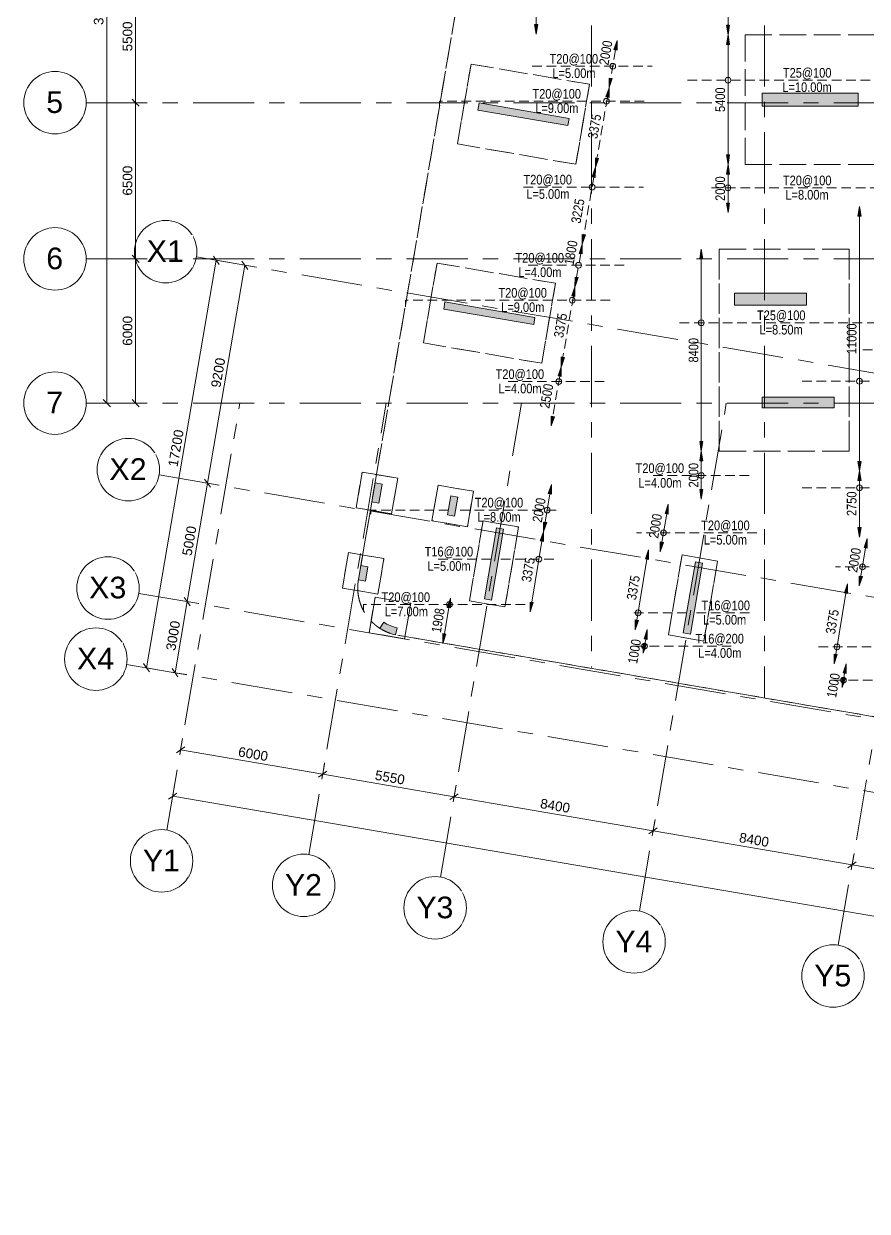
# Model space of a CAD drawing. Header units: millimetres. Extents: x -7055 to 132043, y -26353 to 51881.
# Drawn here: x -7055 to 28048, y -22278 to 27128 of the extents above; entities that cross this region are included whole.
import ezdxf

# ---------------------------------------------------------------- set-up
doc = ezdxf.new("R2010")
doc.units = ezdxf.units.MM
for name, pattern in [('00-SX_HIDDEN', [600, 400, -200]), ('Grid Line', [4445, 2540, -635, 635, -635]), ('Hidden', [1428.75, 952.5, -476.25]), ('IMPORT-HIDDENX2 _6_', [3810000.0, 2540000.0, -1270000.0])]:
    doc.linetypes.add(name, pattern=pattern)
for name, color, linetype, lineweight in [('A-ANNO-DIMS', 211, 'Continuous', 5), ('A-ANNO-DIMS-200', 211, 'Continuous', 5), ('A-WALL-PATT', 111, 'Continuous', 15), ('I-WALL', 2, 'Continuous', 5), ('S-Anno-REF-Dims', 7, 'Continuous', 5), ('S-Anno-Slab-Reinf-Top-Text', 7, 'Continuous', 5), ('S-Anno-Slab-Reinf_ Top', 7, 'IMPORT-HIDDENX2 _6_', 5), ('S-COLS', 52, 'Continuous', 5), ('S-FNDN', 32, 'Continuous', 15), ('S-GRID', 1, 'Continuous', 5), ('S-GRID-IDEN', 1, 'Continuous', 5), ('TOP 1-1_dwg', 8, 'Continuous', 5)]:
    doc.layers.add(name, color=color, linetype=linetype, lineweight=lineweight)
doc.styles.add('Arial', font='arial.ttf', dxfattribs={"height": 900})
doc.styles.add('Arial Narrow', font='ARIALN.TTF', dxfattribs={"height": 400})
doc.styles.add('Arial_1', font='arial.ttf', dxfattribs={"height": 400})
doc.dimstyles.new('Diagonal_-_2mm_Round_5mm_-1-200', dxfattribs={"dimscale": 304.8, "dimtxt": 1.338923, "dimasz": 0.984252, "dimexe": 0.328084, "dimexo": 0.0625, "dimgap": 0.065617, "dimtad": 1, "dimdec": 0, "dimlfac": 304.8, "dimrnd": 5, "dimdsep": 46, "dimtxsty": 'Arial_1', "dimblk1": 'OBLIQUE', "dimblk2": 'OBLIQUE', "dimsah": 1, "dimcen": 0.09, "dimazin": 0, "dimtfac": 1, "dimtdec": 4, "dimtix": 1, "dimtmove": 0, "dimatfit": 3, "dimfxl": 0.005167, "dimfxlon": 1, "dimtvp": 1, "dimtolj": 1, "dimtzin": 0, "dimarcsym": 2})
doc.dimstyles.new('Diagonal_-_2mm_Round_5mm_-1-200_1', dxfattribs={"dimscale": 304.8, "dimtxt": 1.338923, "dimasz": 0.984252, "dimexe": 0.328084, "dimexo": 0.0625, "dimgap": 0.065617, "dimtad": 1, "dimdec": 0, "dimlfac": 304.8, "dimrnd": 5, "dimdsep": 46, "dimtxsty": 'Arial_1', "dimblk1": 'OBLIQUE', "dimblk2": 'OBLIQUE', "dimsah": 1, "dimcen": 0.09, "dimazin": 0, "dimtfac": 1, "dimtdec": 4, "dimtix": 1, "dimtmove": 2, "dimatfit": 3, "dimfxl": 0.005167, "dimfxlon": 1, "dimtvp": 1, "dimtolj": 1, "dimtzin": 0, "dimarcsym": 2})

# ---------------------------------------------------------------- blocks, each defined once
blk = doc.blocks.new('TOP 1-1_dwg-7774274-GROUND FLOOR TOP X-DIR REINFORECMENT')
at = {"layer": 'S-Anno-REF-Dims'}
for points in [[(326886, 479100), (326819, 479500), (326953, 479500)], [(334873, 479075), (334806, 479475), (334940, 479475)], [(334806, 478675), (334873, 479075), (334940, 478675)], [(334873, 473675), (334806, 474075), (334940, 474075)], [(334806, 473275), (334873, 473675), (334940, 473275)], [(334873, 471675), (334806, 472075), (334940, 472075)], [(340275, 471528), (340342, 471928), (340409, 471528)], [(333695, 469750), (333762, 470150), (333828, 469750)], [(333762, 461750), (333695, 462150), (333828, 462150)], [(333695, 461350), (333762, 461750), (333828, 461350)], [(340342, 460928), (340275, 461328), (340409, 461328)], [(340275, 460528), (340342, 460928), (340409, 460528)], [(327525, 459965), (327394, 459987), (327526, 460371), (327526, 459965)], [(333762, 459750), (333695, 460150), (333828, 460150)], [(332386, 459137), (332255, 459159), (332387, 459542), (332387, 459137)], [(327195, 458398), (327195, 458804), (327327, 458782)], [(340342, 458178), (340275, 458578), (340409, 458578)], [(327195, 457993), (327063, 458015), (327195, 458398), (327195, 457993)], [(340666, 457719), (340534, 457741), (340666, 458124), (340666, 457719)], [(331568, 457247), (331436, 457269), (331568, 457653), (331568, 457247)], [(332056, 457570), (332057, 457975), (332188, 457953)], [(340336, 456152), (340336, 456557), (340468, 456535)], [(339847, 455830), (339716, 455852), (339848, 456235), (339848, 455830)], [(323319, 455231), (323188, 455253), (323320, 455637), (323320, 455231)], [(326637, 455070), (326638, 455475), (326769, 455453)], [(331010, 454324), (331011, 454730), (331142, 454708)], [(323004, 453755), (323005, 454161), (323136, 454139)], [(331513, 453922), (331381, 453944), (331513, 454327), (331513, 453922)], [(331348, 453341), (331348, 453746), (331480, 453724)], [(339290, 452906), (339290, 453312), (339422, 453290)], [(339792, 452504), (339661, 452526), (339793, 452909), (339793, 452504)], [(339627, 451923), (339628, 452329), (339759, 452307)]]:
    blk.add_hatch(color=256, dxfattribs=at).paths.add_polyline_path(points)
at = {"layer": 'S-Anno-Slab-Reinf_ Top', "linetype": '00-SX_HIDDEN'}
for points in [[(330259, 478436), (330127, 478458), (330261, 478841)], [(329923, 476870), (329925, 477276), (330056, 477253)], [(329921, 476465), (329790, 476487), (329923, 476870)], [(329353, 473544), (329355, 473949), (329487, 473927)], [(329352, 473138), (329220, 473161), (329353, 473544)], [(328807, 469959), (328676, 469982), (328809, 470365)], [(328809, 470365), (328811, 470770), (328942, 470748)], [(328505, 468591), (328507, 468996), (328638, 468974)], [(328503, 468185), (328372, 468208), (328505, 468591)], [(327936, 465264), (327937, 465670), (328069, 465647)], [(327934, 464859), (327802, 464881), (327936, 465264)], [(327514, 462800), (327515, 463206), (327647, 463183)]]:
    blk.add_hatch(color=256, dxfattribs=at).paths.add_polyline_path(points)
at = {"layer": 'S-Anno-REF-Dims', "color": 250, "lineweight": 13}
for p, q in [((326886, 484200), (326886, 479500)), ((334873, 479475), (334873, 480675)), ((334873, 478675), (334873, 474075)), ((334873, 472075), (334873, 473275)), ((340342, 461328), (340342, 471528)), ((333762, 469750), (333762, 462150)), ((333762, 461350), (333762, 460150)), ((340342, 460528), (340342, 458578)), ((327261, 458793), (327459, 459976)), ((332122, 457964), (332321, 459148)), ((326703, 455464), (327129, 458004)), ((340402, 456546), (340600, 457730)), ((331077, 454719), (331502, 457258)), ((339356, 453301), (339782, 455841)), ((323070, 454150), (323253, 455242)), ((331414, 453735), (331447, 453933)), ((339693, 452318), (339726, 452515))]:
    blk.add_line(p, q, dxfattribs=at)
at = {"layer": 'S-Anno-REF-Dims'}
for p, q in [((326886, 479100), (326819, 479500)), ((326819, 479500), (326953, 479500)), ((326953, 479500), (326886, 479100)), ((334873, 479075), (334806, 479475)), ((334806, 479475), (334940, 479475)), ((334940, 479475), (334873, 479075)), ((334806, 478675), (334873, 479075)), ((334873, 479075), (334940, 478675)), ((334940, 478675), (334806, 478675)), ((334873, 473675), (334806, 474075)), ((334806, 474075), (334940, 474075)), ((334940, 474075), (334873, 473675)), ((334806, 473275), (334873, 473675)), ((334873, 473675), (334940, 473275)), ((334940, 473275), (334806, 473275)), ((334873, 471675), (334806, 472075)), ((334806, 472075), (334940, 472075)), ((334940, 472075), (334873, 471675)), ((340275, 471528), (340342, 471928)), ((340342, 471928), (340409, 471528)), ((340409, 471528), (340275, 471528)), ((333695, 469750), (333762, 470150)), ((333762, 470150), (333828, 469750)), ((333828, 469750), (333695, 469750)), ((333762, 461750), (333695, 462150)), ((333695, 462150), (333828, 462150)), ((333828, 462150), (333762, 461750)), ((333695, 461350), (333762, 461750)), ((333762, 461750), (333828, 461350)), ((333828, 461350), (333695, 461350)), ((340342, 460928), (340275, 461328)), ((340275, 461328), (340409, 461328)), ((340409, 461328), (340342, 460928)), ((340275, 460528), (340342, 460928)), ((340409, 460528), (340275, 460528)), ((340342, 460928), (340409, 460528)), ((327394, 459987), (327526, 460371)), ((327525, 459965), (327394, 459987)), ((327526, 460371), (327526, 459965)), ((333762, 459750), (333695, 460150)), ((333695, 460150), (333828, 460150)), ((333828, 460150), (333762, 459750)), ((327526, 459965), (327525, 459965)), ((332255, 459159), (332387, 459542)), ((332387, 459542), (332387, 459137)), ((332386, 459137), (332255, 459159)), ((332387, 459137), (332386, 459137)), ((327195, 458398), (327195, 458804)), ((327195, 458804), (327327, 458782)), ((327327, 458782), (327195, 458398)), ((340342, 458178), (340275, 458578)), ((340275, 458578), (340409, 458578)), ((340409, 458578), (340342, 458178)), ((327063, 458015), (327195, 458398)), ((327195, 457993), (327063, 458015)), ((327195, 458398), (327195, 457993)), ((327195, 457993), (327195, 457993)), ((340534, 457741), (340666, 458124)), ((340666, 458124), (340666, 457719)), ((331436, 457269), (331568, 457653)), ((331568, 457653), (331568, 457247)), ((332056, 457570), (332057, 457975)), ((332188, 457953), (332056, 457570)), ((332057, 457975), (332188, 457953)), ((340666, 457719), (340534, 457741)), ((340666, 457719), (340666, 457719)), ((331568, 457247), (331436, 457269)), ((331568, 457247), (331568, 457247)), ((340336, 456152), (340336, 456557)), ((340336, 456557), (340468, 456535)), ((340468, 456535), (340336, 456152)), ((339716, 455852), (339848, 456235)), ((339848, 456235), (339848, 455830)), ((323188, 455253), (323320, 455637)), ((323320, 455637), (323320, 455231)), ((339847, 455830), (339716, 455852)), ((339848, 455830), (339847, 455830)), ((323319, 455231), (323188, 455253)), ((323320, 455231), (323319, 455231)), ((326637, 455070), (326638, 455475)), ((326769, 455453), (326637, 455070)), ((326638, 455475), (326769, 455453)), ((331010, 454324), (331011, 454730)), ((331142, 454708), (331010, 454324)), ((331011, 454730), (331142, 454708)), ((323004, 453755), (323005, 454161)), ((323136, 454139), (323004, 453755)), ((323005, 454161), (323136, 454139)), ((331381, 453944), (331513, 454327)), ((331513, 454327), (331513, 453922)), ((331348, 453341), (331348, 453746)), ((331348, 453746), (331480, 453724)), ((331480, 453724), (331348, 453341)), ((331513, 453922), (331381, 453944)), ((331513, 453922), (331513, 453922)), ((339290, 452906), (339290, 453312)), ((339290, 453312), (339422, 453290)), ((339422, 453290), (339290, 452906)), ((339661, 452526), (339793, 452909)), ((339793, 452909), (339793, 452504)), ((339627, 451923), (339628, 452329)), ((339759, 452307), (339627, 451923)), ((339628, 452329), (339759, 452307)), ((339792, 452504), (339661, 452526)), ((339793, 452504), (339792, 452504))]:
    blk.add_line(p, q, dxfattribs=at)
for centre in [(330076, 477764), (330076, 477764), (334873, 477184), (329813, 476309), (329215, 472738), (329215, 472738), (334873, 472706), (328658, 469485), (328395, 468030), (333762, 467094), (327830, 464645), (340342, 464658), (333762, 460735), (340342, 460226), (327350, 459301), (332190, 458353), (327004, 457261), (340469, 456935), (323277, 455371), (331130, 455025), (331398, 453641), (339409, 453607), (339677, 452223)]:
    blk.add_circle(centre, 120, dxfattribs=at)
at = {"layer": 'S-Anno-Slab-Reinf_ Top', "linetype": '00-SX_HIDDEN'}
for p, q in [((330127, 478458), (330261, 478841)), ((330261, 478841), (330259, 478436)), ((330259, 478436), (330127, 478458)), ((326722, 477764), (331722, 477764)), ((329923, 476870), (329925, 477276)), ((329925, 477276), (330056, 477253)), ((329790, 476487), (329923, 476870)), ((329923, 476870), (329921, 476465)), ((330056, 477253), (329923, 476870)), ((333190, 477184), (343190, 477184)), ((329921, 476465), (329790, 476487)), ((329353, 473544), (329355, 473949)), ((329487, 473927), (329353, 473544)), ((329355, 473949), (329487, 473927)), ((329220, 473161), (329353, 473544)), ((329353, 473544), (329352, 473138)), ((329352, 473138), (329220, 473161)), ((326362, 472738), (331362, 472738)), ((334190, 472706), (342190, 472706)), ((328676, 469982), (328809, 470365)), ((328809, 470365), (328807, 469959)), ((328809, 470365), (328811, 470770)), ((328942, 470748), (328809, 470365)), ((328811, 470770), (328942, 470748)), ((328807, 469959), (328676, 469982)), ((326555, 469485), (330555, 469485)), ((328505, 468591), (328507, 468996)), ((328638, 468974), (328505, 468591)), ((328507, 468996), (328638, 468974)), ((328372, 468208), (328505, 468591)), ((328505, 468591), (328503, 468185)), ((328503, 468185), (328372, 468208)), ((332860, 467094), (341360, 467094)), ((340490, 465964), (344590, 465964)), ((327936, 465264), (327937, 465670)), ((328069, 465647), (327936, 465264)), ((327937, 465670), (328069, 465647)), ((327802, 464881), (327936, 465264)), ((327936, 465264), (327934, 464859)), ((325726, 464645), (329726, 464645)), ((327934, 464859), (327802, 464881)), ((337961, 464658), (343961, 464658)), ((327514, 462800), (327515, 463206)), ((327647, 463183), (327514, 462800)), ((327515, 463206), (327647, 463183)), ((335758, 460735), (331758, 460735)), ((337961, 460226), (343961, 460226)), ((327725, 459301), (323541, 459301)), ((336070, 458353), (331070, 458353)), ((325017, 457261), (322619, 457261)), ((327619, 457261), (325322, 457261)), ((344349, 456935), (339349, 456935)), ((333157, 455025), (330762, 455025)), ((335762, 455025), (333461, 455025)), ((335010, 453641), (331010, 453641)), ((341436, 453607), (338541, 453607)), ((343289, 452223), (339289, 452223))]:
    blk.add_line(p, q, dxfattribs=at)
at = {"layer": 'S-Anno-Slab-Reinf_ Top', "color": 250, "linetype": '00-SX_HIDDEN', "lineweight": 13}
for p, q in [((330193, 478447), (329991, 477264)), ((329855, 476476), (329421, 473938)), ((329286, 473149), (328877, 470759)), ((328742, 469971), (328573, 468985)), ((328438, 468196), (328003, 465658)), ((327868, 464870), (327581, 463194))]:
    blk.add_line(p, q, dxfattribs=at)
at = {"layer": 'S-Anno-Slab-Reinf_ Top', "linetype": '00-SX_HIDDEN', "flags": 128}
for points in [[(322866, 476029), (322866, 476309), (331586, 476309)], [(321448, 467750), (321448, 468030), (330168, 468030)], [(323236, 459301), (320005, 459301), (320005, 459021)], [(326430, 455371), (319710, 455371), (319710, 455091)]]:
    blk.add_lwpolyline(points, dxfattribs=at)
at = {"layer": 'S-Anno-REF-Dims', "char_height": 400, "attachment_point": 2, "line_spacing_factor": 0.974696, "style": 'Arial Narrow'}
for s, insert, width, rotation in [('5400', (334348, 476375), 1218.22, 90), ('2000', (334348, 472675), 1218.22, 90), ('11000', (339818, 466428), 1522.77, 90), ('8400', (333237, 465950), 1218.22, 90), ('2000', (333237, 460750), 1218.22, 90), ('2750', (339818, 459563), 1218.22, 90), ('2000', (326811, 459333), 1218.22, 80.4867), ('2000', (331655, 458670), 1218.22, 80.4867), ('2000', (339934, 457253), 1218.22, 80.4867), ('3375', (326360, 456850), 1218.22, 80.4867), ('3375', (330733, 456105), 1218.22, 80.4867), ('1908', (322610, 454743), 1218.22, 80.4867), ('3375', (339013, 454687), 1218.22, 80.4867), ('1000', (330781, 453455), 1218.22, 80.4867), ('1000', (339060, 452038), 1218.22, 80.4867)]:
    blk.add_mtext(s, dxfattribs=dict(at, insert=insert, width=width, rotation=rotation))
at = {"layer": 'S-Anno-Slab-Reinf-Top-Text', "char_height": 400, "attachment_point": 2, "line_spacing_factor": 0.974696, "style": 'Arial Narrow'}
for s, insert, width in [('T20@100', (328458, 478274), 2421.7), ('L=5.00m', (328463, 477677), 2156.44), ('T25@100', (338168, 477694), 2421.7), ('T20@100', (327745, 476819), 2421.7), ('L=10.00m', (338162, 477097), 2461), ('L=9.00m', (327751, 476222), 2156.44), ('T20@100', (327370, 473248), 2421.7), ('T20@100', (338168, 473215), 2421.7), ('L=5.00m', (327376, 472651), 2156.44), ('L=8.00m', (338162, 472619), 2156.44), ('T20@100', (327040, 469995), 2421.7), ('L=4.00m', (327046, 469398), 2156.44), ('T20@100', (326328, 468539), 2421.7), ('L=9.00m', (326333, 467943), 2156.44), ('T25@100', (337088, 467604), 2421.7), ('L=8.50m', (337082, 467007), 2156.44), ('T20@100', (326211, 465155), 2421.7), ('L=4.00m', (326217, 464558), 2156.44), ('T20@100', (332036, 461245), 2421.7), ('L=4.00m', (332042, 460634), 2156.44), ('T20@100', (325341, 459811), 2421.7), ('L=8.00m', (325346, 459214), 2156.44), ('T20@100', (334765, 458863), 2421.7), ('L=5.00m', (334764, 458266), 2156.44), ('T16@100', (323258, 457771), 2421.7), ('L=5.00m', (323263, 457174), 2156.44), ('T20@100', (321464, 455875), 2421.7), ('T16@100', (334778, 455534), 2421.7), ('L=7.00m', (321487, 455281), 2156.44), ('L=5.00m', (334733, 454938), 2156.44), ('T16@200', (334526, 454150), 2421.7), ('L=4.00m', (334532, 453554), 2156.44)]:
    blk.add_mtext(s, dxfattribs=dict(at, insert=insert, width=width))
at = {"layer": 'S-Anno-Slab-Reinf_ Top', "linetype": '00-SX_HIDDEN', "char_height": 400, "width": 1218.22, "attachment_point": 2, "line_spacing_factor": 0.974696, "style": 'Arial Narrow'}
for s, insert, rotation in [('2000', (329587, 478359), 80.2827), ('3375', (329121, 475295), 80.2827), ('3225', (328425, 471777), 80.2835), ('1800', (328136, 470044), 80.2827), ('3375', (327703, 467016), 80.2827), ('2500', (327126, 464080), 80.2827)]:
    blk.add_mtext(s, dxfattribs=dict(at, insert=insert, rotation=rotation))
blk = doc.blocks.new('Grid - M_Grid Head - Circle-4284405-GROUND FLOOR TOP X-DIR REINFORECMENT')
at = {"layer": 'S-GRID-IDEN'}
blk.add_circle((0, 0), 6.5, dxfattribs=at)
blk = doc.blocks.new('DIMBLOCK13-GROUND FLOOR TOP X-DIR REINFORECMENT')
at = {"layer": 'A-ANNO-DIMS-200', "lineweight": 15}
for p, q in [((-2399, 29344), (-2549, 29494)), ((-2399, 29344), (-2249, 29194)), ((-2399, 23844), (-2549, 23994)), ((-2399, 23844), (-2249, 23694))]:
    blk.add_line(p, q, dxfattribs=at)
at = {"layer": 'A-ANNO-DIMS-200'}
for p, q in [((-2399, 29344), (-2499, 29344)), ((-2399, 29344), (-2399, 23844)), ((-2399, 29344), (-1919, 29344)), ((-2399, 23844), (-2499, 23844)), ((-2399, 23844), (-1919, 23844))]:
    blk.add_line(p, q, dxfattribs=at)
at = {"layer": 'A-ANNO-DIMS-200', "color": 0, "insert": (-2938, 25979), "char_height": 400, "width": 1476.71, "attachment_point": 1, "rotation": 90, "line_spacing_factor": 0.941778, "style": 'Arial_1'}
blk.add_mtext('5500', dxfattribs=at)
blk = doc.blocks.new('_Oblique')
at = {"color": 0, "linetype": 'ByBlock', "lineweight": -2}
blk.add_line((-0.5, -0.5), (0.5, 0.5), dxfattribs=at)
blk = doc.blocks.new('DIMBLOCK14-GROUND FLOOR TOP X-DIR REINFORECMENT')
at = {"layer": 'A-ANNO-DIMS-200', "lineweight": 15}
for p, q in [((-2399, 23844), (-2549, 23994)), ((-2399, 23844), (-2249, 23694)), ((-2399, 17344), (-2549, 17494)), ((-2399, 17344), (-2249, 17194))]:
    blk.add_line(p, q, dxfattribs=at)
at = {"layer": 'A-ANNO-DIMS-200'}
for p, q in [((-2399, 23844), (-2499, 23844)), ((-2399, 23844), (-2399, 17344)), ((-2399, 23844), (-1919, 23844)), ((-2399, 17344), (-2499, 17344)), ((-2399, 17344), (-1919, 17344))]:
    blk.add_line(p, q, dxfattribs=at)
at = {"layer": 'A-ANNO-DIMS-200', "color": 0, "insert": (-2938, 19979), "char_height": 400, "width": 1476.71, "attachment_point": 1, "rotation": 90, "line_spacing_factor": 0.941778, "style": 'Arial_1'}
blk.add_mtext('6500', dxfattribs=at)
blk = doc.blocks.new('DIMBLOCK15-GROUND FLOOR TOP X-DIR REINFORECMENT')
at = {"layer": 'A-ANNO-DIMS-200', "lineweight": 15}
for p, q in [((-2399, 17344), (-2549, 17494)), ((-2399, 17344), (-2249, 17194)), ((-2399, 11344), (-2549, 11494)), ((-2399, 11344), (-2249, 11194))]:
    blk.add_line(p, q, dxfattribs=at)
at = {"layer": 'A-ANNO-DIMS-200'}
for p, q in [((-2399, 17344), (-2499, 17344)), ((-2399, 17344), (-2399, 11344)), ((-2399, 17344), (-1919, 17344)), ((-2399, 11344), (-2499, 11344)), ((-2399, 11344), (-1919, 11344))]:
    blk.add_line(p, q, dxfattribs=at)
at = {"layer": 'A-ANNO-DIMS-200', "color": 0, "insert": (-2938, 13729), "char_height": 400, "width": 1476.71, "attachment_point": 1, "rotation": 90, "line_spacing_factor": 0.941778, "style": 'Arial_1'}
blk.add_mtext('6000', dxfattribs=at)
blk = doc.blocks.new('DIMBLOCK16-GROUND FLOOR TOP X-DIR REINFORECMENT')
at = {"layer": 'A-ANNO-DIMS-200'}
for p, q in [((-527, -3081), (-446, -2608)), ((-527, -3081), (-544, -3179)), ((-527, -3081), (5386, -4093)), ((5386, -4093), (5467, -3620)), ((5386, -4093), (5370, -4192))]:
    blk.add_line(p, q, dxfattribs=at)
at = {"layer": 'A-ANNO-DIMS-200', "lineweight": 15}
for p, q in [((-527, -3081), (-354, -2958)), ((-527, -3081), (-701, -3203)), ((5386, -4093), (5213, -4216)), ((5386, -4093), (5560, -3971))]:
    blk.add_line(p, q, dxfattribs=at)
at = {"layer": 'A-ANNO-DIMS-200', "color": 0, "insert": (1914, -2952), "char_height": 400, "width": 1476.71, "attachment_point": 1, "rotation": 350.2832, "line_spacing_factor": 0.941778, "style": 'Arial_1'}
blk.add_mtext('6000', dxfattribs=at)
blk = doc.blocks.new('DIMBLOCK17-GROUND FLOOR TOP X-DIR REINFORECMENT')
at = {"layer": 'A-ANNO-DIMS-200'}
for p, q in [((5386, -4093), (5467, -3620)), ((5386, -4093), (5370, -4192)), ((5386, -4093), (10857, -5030)), ((10857, -5030), (10938, -4557)), ((10857, -5030), (10840, -5129))]:
    blk.add_line(p, q, dxfattribs=at)
at = {"layer": 'A-ANNO-DIMS-200', "lineweight": 15}
for p, q in [((5386, -4093), (5213, -4216)), ((5386, -4093), (5560, -3971)), ((10857, -5030), (11030, -4908)), ((10857, -5030), (10684, -5153))]:
    blk.add_line(p, q, dxfattribs=at)
at = {"layer": 'A-ANNO-DIMS-200', "color": 0, "insert": (7606, -3926), "char_height": 400, "width": 1476.71, "attachment_point": 1, "rotation": 350.2832, "line_spacing_factor": 0.941778, "style": 'Arial_1'}
blk.add_mtext('5550', dxfattribs=at)
blk = doc.blocks.new('DIMBLOCK18-GROUND FLOOR TOP X-DIR REINFORECMENT')
at = {"layer": 'A-ANNO-DIMS-200'}
for p, q in [((10857, -5030), (10938, -4557)), ((10857, -5030), (10840, -5129)), ((10857, -5030), (19136, -6448)), ((19136, -6448), (19217, -5975)), ((19136, -6448), (19119, -6546))]:
    blk.add_line(p, q, dxfattribs=at)
at = {"layer": 'A-ANNO-DIMS-200', "lineweight": 15}
for p, q in [((10857, -5030), (11030, -4908)), ((10857, -5030), (10684, -5153)), ((19136, -6448), (19309, -6325)), ((19136, -6448), (18963, -6570))]:
    blk.add_line(p, q, dxfattribs=at)
at = {"layer": 'A-ANNO-DIMS-200', "color": 0, "insert": (14481, -5104), "char_height": 400, "width": 1476.71, "attachment_point": 1, "rotation": 350.2832, "line_spacing_factor": 0.941778, "style": 'Arial_1'}
blk.add_mtext('8400', dxfattribs=at)
blk = doc.blocks.new('DIMBLOCK19-GROUND FLOOR TOP X-DIR REINFORECMENT')
at = {"layer": 'A-ANNO-DIMS-200'}
for p, q in [((19136, -6448), (19217, -5975)), ((19136, -6448), (19119, -6546)), ((19136, -6448), (27416, -7866)), ((27416, -7866), (27497, -7392)), ((27416, -7866), (27399, -7964))]:
    blk.add_line(p, q, dxfattribs=at)
at = {"layer": 'A-ANNO-DIMS-200', "lineweight": 15}
for p, q in [((19136, -6448), (19309, -6325)), ((19136, -6448), (18963, -6570)), ((27416, -7866), (27243, -7988)), ((27416, -7866), (27589, -7743))]:
    blk.add_line(p, q, dxfattribs=at)
at = {"layer": 'A-ANNO-DIMS-200', "color": 0, "insert": (22761, -6521), "char_height": 400, "width": 1476.71, "attachment_point": 1, "rotation": 350.2832, "line_spacing_factor": 0.941778, "style": 'Arial_1'}
blk.add_mtext('8400', dxfattribs=at)
blk = doc.blocks.new('DIMBLOCK20-GROUND FLOOR TOP X-DIR REINFORECMENT')
at = {"layer": 'A-ANNO-DIMS-200'}
for p, q in [((27416, -7866), (27497, -7392)), ((27416, -7866), (27399, -7964)), ((27416, -7866), (35695, -9283)), ((35695, -9283), (35776, -8810)), ((35695, -9283), (35678, -9382))]:
    blk.add_line(p, q, dxfattribs=at)
at = {"layer": 'A-ANNO-DIMS-200', "lineweight": 15}
for p, q in [((27416, -7866), (27243, -7988)), ((27416, -7866), (27589, -7743)), ((35695, -9283), (35522, -9406)), ((35695, -9283), (35868, -9161))]:
    blk.add_line(p, q, dxfattribs=at)
at = {"layer": 'A-ANNO-DIMS-200', "color": 0, "insert": (31040, -7939), "char_height": 400, "width": 1476.71, "attachment_point": 1, "rotation": 350.2832, "line_spacing_factor": 0.941778, "style": 'Arial_1'}
blk.add_mtext('8400', dxfattribs=at)
blk = doc.blocks.new('DIMBLOCK29-GROUND FLOOR TOP X-DIR REINFORECMENT')
at = {"layer": 'A-ANNO-DIMS-200'}
for p, q in [((-857, -5007), (-776, -4534)), ((-857, -5007), (-874, -5106)), ((-857, -5007), (99285, -22155)), ((99285, -22155), (99366, -21682)), ((99285, -22155), (99268, -22254))]:
    blk.add_line(p, q, dxfattribs=at)
at = {"layer": 'A-ANNO-DIMS-200', "lineweight": 15}
for p, q in [((-857, -5007), (-684, -4885)), ((-857, -5007), (-1031, -5130)), ((99285, -22155), (99112, -22278)), ((99285, -22155), (99458, -22033))]:
    blk.add_line(p, q, dxfattribs=at)
at = {"layer": 'A-ANNO-DIMS-200', "color": 0, "insert": (48395, -12894), "char_height": 400, "width": 2215.06, "attachment_point": 1, "rotation": 350.2832, "line_spacing_factor": 0.941778, "style": 'Arial_1'}
blk.add_mtext('101600', dxfattribs=at)
blk = doc.blocks.new('DIMBLOCK30-GROUND FLOOR TOP X-DIR REINFORECMENT')
at = {"layer": 'A-ANNO-DIMS-200'}
for p, q in [((2143, 17082), (590, 8014)), ((2143, 17082), (2044, 17099)), ((2143, 17082), (2616, 17001)), ((590, 8014), (491, 8031)), ((590, 8014), (1063, 7933))]:
    blk.add_line(p, q, dxfattribs=at)
at = {"layer": 'A-ANNO-DIMS-200', "lineweight": 15}
for p, q in [((2143, 17082), (2020, 17255)), ((2143, 17082), (2265, 16909)), ((590, 8014), (467, 8187)), ((590, 8014), (712, 7841))]:
    blk.add_line(p, q, dxfattribs=at)
at = {"layer": 'A-ANNO-DIMS-200', "color": 0, "insert": (731, 12033), "char_height": 400, "width": 1476.71, "attachment_point": 1, "rotation": 80.2832, "line_spacing_factor": 0.941778, "style": 'Arial_1'}
blk.add_mtext('9200', dxfattribs=at)
blk = doc.blocks.new('DIMBLOCK31-GROUND FLOOR TOP X-DIR REINFORECMENT')
at = {"layer": 'A-ANNO-DIMS-200'}
for p, q in [((590, 8014), (-254, 3086)), ((590, 8014), (491, 8031)), ((590, 8014), (1063, 7933)), ((-254, 3086), (-353, 3103)), ((-254, 3086), (219, 3005))]:
    blk.add_line(p, q, dxfattribs=at)
at = {"layer": 'A-ANNO-DIMS-200', "lineweight": 15}
for p, q in [((590, 8014), (467, 8187)), ((590, 8014), (712, 7841)), ((-254, 3086), (-377, 3259)), ((-254, 3086), (-132, 2913))]:
    blk.add_line(p, q, dxfattribs=at)
at = {"layer": 'A-ANNO-DIMS-200', "color": 0, "insert": (-468, 5035), "char_height": 400, "width": 1476.71, "attachment_point": 1, "rotation": 80.2832, "line_spacing_factor": 0.941778, "style": 'Arial_1'}
blk.add_mtext('5000', dxfattribs=at)
blk = doc.blocks.new('DIMBLOCK32-GROUND FLOOR TOP X-DIR REINFORECMENT')
at = {"layer": 'A-ANNO-DIMS-200'}
for p, q in [((-254, 3086), (-760, 129)), ((-254, 3086), (-353, 3103)), ((-254, 3086), (219, 3005)), ((-760, 129), (-859, 146)), ((-760, 129), (-287, 48))]:
    blk.add_line(p, q, dxfattribs=at)
at = {"layer": 'A-ANNO-DIMS-200', "lineweight": 15}
for p, q in [((-254, 3086), (-377, 3259)), ((-254, 3086), (-132, 2913)), ((-760, 129), (-883, 302)), ((-760, 129), (-638, -44))]:
    blk.add_line(p, q, dxfattribs=at)
at = {"layer": 'A-ANNO-DIMS-200', "color": 0, "insert": (-1143, 1092), "char_height": 400, "width": 1476.71, "attachment_point": 1, "rotation": 80.2832, "line_spacing_factor": 0.941778, "style": 'Arial_1'}
blk.add_mtext('3000', dxfattribs=at)
blk = doc.blocks.new('DIMBLOCK33-GROUND FLOOR TOP X-DIR REINFORECMENT')
at = {"layer": 'A-ANNO-DIMS-200', "lineweight": 15}
for p, q in [((960, 17285), (837, 17458)), ((960, 17285), (1082, 17111)), ((-1943, 331), (-2066, 505)), ((-1943, 331), (-1821, 158))]:
    blk.add_line(p, q, dxfattribs=at)
at = {"layer": 'A-ANNO-DIMS-200'}
for p, q in [((960, 17285), (861, 17302)), ((960, 17285), (-1943, 331)), ((960, 17285), (1433, 17204)), ((-1943, 331), (-2042, 348)), ((-1943, 331), (-1470, 250))]:
    blk.add_line(p, q, dxfattribs=at)
at = {"layer": 'A-ANNO-DIMS-200', "color": 0, "insert": (-1051, 8737), "char_height": 400, "width": 1845.88, "attachment_point": 1, "rotation": 80.2832, "line_spacing_factor": 0.941778, "style": 'Arial_1'}
blk.add_mtext('17200', dxfattribs=at)
blk = doc.blocks.new('DIMBLOCK34-GROUND FLOOR TOP X-DIR REINFORECMENT')
at = {"layer": 'A-ANNO-DIMS-200', "lineweight": 15}
for p, q in [((-3599, 44344), (-3749, 44494)), ((-3599, 44344), (-3449, 44194)), ((-3599, 11344), (-3749, 11494)), ((-3599, 11344), (-3449, 11194))]:
    blk.add_line(p, q, dxfattribs=at)
at = {"layer": 'A-ANNO-DIMS-200'}
for p, q in [((-3599, 44344), (-3699, 44344)), ((-3599, 44344), (-3599, 11344)), ((-3599, 44344), (-3119, 44344)), ((-3599, 11344), (-3699, 11344)), ((-3599, 11344), (-3119, 11344))]:
    blk.add_line(p, q, dxfattribs=at)
at = {"layer": 'A-ANNO-DIMS-200', "color": 0, "insert": (-4138, 27075), "char_height": 400, "width": 1845.88, "attachment_point": 1, "rotation": 90, "line_spacing_factor": 0.941778, "style": 'Arial_1'}
blk.add_mtext('33000', dxfattribs=at)

msp = doc.modelspace()

# ---------------------------------------------------------------- hatches: boundary and pattern name
at = {"layer": 'A-WALL-PATT', "lineweight": 5}
for points in [[(23669.756, 23694.1661), (27669.756, 23694.1661), (27669.756, 24244.1661), (23669.756, 24244.1661)], [(15587.9836, 22896.1984), (15638.6182, 23191.8945), (11893.1352, 23833.2657), (11842.5006, 23537.5697), (13231.6283, 23299.6974)], [(22519.7559, 15419.1661), (25519.7559, 15419.1661), (25519.7559, 15919.1661), (22519.7559, 15919.1661)], [(14170.1895, 14616.7009), (14220.8289, 14912.396), (10475.3564, 15553.8287), (10424.717, 15258.1335)], [(23669.756, 11144.1571), (26669.756, 11144.1571), (26669.756, 11594.1571), (23669.756, 11594.1571)], [(12409.7193, 3150.0339), (12916.057, 6106.9956), (12620.3608, 6157.6293), (12114.0232, 3200.6677)], [(20689.2209, 1732.2869), (21195.5586, 4689.2486), (20899.8624, 4739.8823), (20393.5247, 1782.9207)], [(8422.5525, 1703.1404), (8485.934, 1996.3686), (8368.1771, 2026.2634), (8252.8561, 2064.4921), (8140.5598, 2110.8595), (8031.8619, 2165.1287), (7927.3175, 2227.0225), (7765.3566, 1974.498), (7888.35, 1901.6817), (8016.2299, 1837.8355), (8148.3431, 1783.2857), (8284.015, 1738.3108)]]:
    msp.add_hatch(color=256, dxfattribs=at).paths.add_polyline_path(points)
at = {"layer": 'S-COLS'}
for points in [[(7723.6408, 7185.6466), (7858.7019, 7974.1632), (7563.0082, 8024.8111), (7427.947, 7236.2945)], [(10877.8906, 6645.3706), (11012.9518, 7433.8872), (10717.2581, 7484.5352), (10582.1969, 6696.0185)], [(7169.2661, 3942.8981), (7269.8276, 4534.4109), (6974.0712, 4584.6917), (6873.5097, 3993.1789)]]:
    msp.add_hatch(color=256, dxfattribs=at).paths.add_polyline_path(points)

# ---------------------------------------------------------------- linework, layer by layer
at = {"layer": 'I-WALL', "lineweight": 15}
for p, q in [((27669.756, 24244.1661), (23669.756, 24244.1661)), ((23669.756, 24244.1661), (23669.756, 23694.1661)), ((27669.756, 23694.1661), (27669.756, 24244.1661)), ((11893.1352, 23833.2657), (11842.5006, 23537.5697)), ((15638.6182, 23191.8945), (11893.1352, 23833.2657)), ((11842.5006, 23537.5697), (15587.9836, 22896.1984)), ((23669.756, 23694.1661), (27669.756, 23694.1661)), ((15587.9836, 22896.1984), (15638.6182, 23191.8945)), ((25519.7559, 15919.1661), (22519.7559, 15919.1661)), ((22519.7559, 15919.1661), (22519.7559, 15419.1661)), ((25519.7559, 15419.1661), (25519.7559, 15919.1661)), ((10475.3564, 15553.8287), (10424.717, 15258.1335)), ((14220.8289, 14912.396), (10475.3564, 15553.8287)), ((22519.7559, 15419.1661), (25519.7559, 15419.1661)), ((10424.717, 15258.1335), (14170.1895, 14616.7009)), ((14170.1895, 14616.7009), (14220.8289, 14912.396)), ((26669.756, 11594.1571), (23669.756, 11594.1571)), ((23669.756, 11594.1571), (23669.756, 11144.1571)), ((26669.756, 11144.1571), (26669.756, 11594.1571)), ((23669.756, 11144.1571), (26669.756, 11144.1571)), ((12620.3608, 6157.6293), (12114.0232, 3200.6677)), ((12409.7193, 3150.0339), (12916.057, 6106.9956)), ((12916.057, 6106.9956), (12620.3608, 6157.6293)), ((20899.8624, 4739.8823), (20393.5247, 1782.9207)), ((20689.2209, 1732.2869), (21195.5586, 4689.2486)), ((21195.5586, 4689.2486), (20899.8624, 4739.8823)), ((12114.0232, 3200.6677), (12409.7193, 3150.0339)), ((7927.3175, 2227.0225), (7765.3566, 1974.498)), ((8422.5525, 1703.1404), (8485.934, 1996.3686)), ((20393.5247, 1782.9207), (20689.2209, 1732.2869))]:
    msp.add_line(p, q, dxfattribs=at)
for radius in [1699.9995, 1999.9995]:
    msp.add_arc((8845.0959, 3657.9947), radius, 237.3252264, 257.80310969, dxfattribs=at)
at = {"layer": 'I-WALL'}
for radius in [1699.9995, 1999.9995]:
    msp.add_arc((8845.0959, 3657.9947), radius, 237.3252264, 257.80310969, dxfattribs=at)
at = {"layer": 'S-COLS', "lineweight": 15}
for p, q in [((7563.0082, 8024.8111), (7427.947, 7236.2945)), ((7858.7019, 7974.1632), (7563.0082, 8024.8111)), ((7723.6408, 7185.6466), (7858.7019, 7974.1632)), ((10717.2581, 7484.5352), (10582.1969, 6696.0185)), ((11012.9518, 7433.8872), (10717.2581, 7484.5352)), ((10877.8906, 6645.3706), (11012.9518, 7433.8872)), ((7427.947, 7236.2945), (7723.6408, 7185.6466)), ((10582.1969, 6696.0185), (10877.8906, 6645.3706)), ((6974.0712, 4584.6917), (6873.5097, 3993.1789)), ((7269.8276, 4534.4109), (6974.0712, 4584.6917)), ((7169.2661, 3942.8981), (7269.8276, 4534.4109)), ((6873.5097, 3993.1789), (7169.2661, 3942.8981))]:
    msp.add_line(p, q, dxfattribs=at)
at = {"layer": 'S-COLS'}
for p, q in [((7427.947, 7236.2945), (7563.0082, 8024.8111)), ((7563.0082, 8024.8111), (7858.7019, 7974.1632)), ((7858.7019, 7974.1632), (7723.6408, 7185.6466)), ((10582.1969, 6696.0185), (10717.2581, 7484.5352)), ((10717.2581, 7484.5352), (11012.9518, 7433.8872)), ((11012.9518, 7433.8872), (10877.8906, 6645.3706)), ((7723.6408, 7185.6466), (7427.947, 7236.2945)), ((10877.8906, 6645.3706), (10582.1969, 6696.0185)), ((6873.5097, 3993.1789), (6974.0712, 4584.6917)), ((6974.0712, 4584.6917), (7269.8276, 4534.4109)), ((7269.8276, 4534.4109), (7169.2661, 3942.8981)), ((7169.2661, 3942.8981), (6873.5097, 3993.1789))]:
    msp.add_line(p, q, dxfattribs=at)
at = {"layer": 'S-FNDN', "linetype": 'Hidden'}
for p, q in [((7622.5493, 8369.7166), (11703.5904, 32194.1661)), ((11703.5904, 32194.1661), (7622.5493, 8369.7166)), ((28369.756, 26669.1661), (22969.756, 26669.1661)), ((22969.756, 26669.1661), (22969.756, 21269.1661)), ((22969.756, 21269.1661), (22969.756, 26669.1661)), ((22969.756, 26669.1661), (28369.756, 26669.1661)), ((11561.7662, 25453.0187), (10992.1272, 22126.4384)), ((10992.1272, 22126.4384), (11561.7662, 25453.0187)), ((16490.0285, 24609.081), (11561.7662, 25453.0187)), ((11561.7662, 25453.0187), (16490.0285, 24609.081)), ((15920.3895, 21282.5007), (16490.0285, 24609.081)), ((16490.0285, 24609.081), (15920.3895, 21282.5007)), ((10992.1272, 22126.4384), (15920.3895, 21282.5007)), ((15920.3895, 21282.5007), (10992.1272, 22126.4384)), ((22969.756, 21269.1661), (28369.756, 21269.1661)), ((28369.756, 21269.1661), (22969.756, 21269.1661)), ((21889.756, 17744.1571), (21889.756, 9344.1571)), ((27289.756, 17744.1571), (21889.756, 17744.1571)), ((21889.756, 9344.1571), (21889.756, 17744.1571)), ((21889.756, 17744.1571), (27289.756, 17744.1571)), ((27289.756, 9344.1571), (27289.756, 17744.1571)), ((27289.756, 17744.1571), (27289.756, 9344.1571)), ((10144.0012, 17173.5478), (9574.3622, 13846.9675)), ((9574.3622, 13846.9675), (10144.0012, 17173.5478)), ((15072.2634, 16329.6101), (10144.0012, 17173.5478)), ((10144.0012, 17173.5478), (15072.2634, 16329.6101)), ((14502.6245, 13003.0298), (15072.2634, 16329.6101)), ((15072.2634, 16329.6101), (14502.6245, 13003.0298)), ((9574.3622, 13846.9675), (14502.6245, 13003.0298)), ((14502.6245, 13003.0298), (9574.3622, 13846.9675)), ((21889.756, 9344.1571), (27289.756, 9344.1571)), ((27289.756, 9344.1571), (21889.756, 9344.1571)), ((6777.443, 6992.653), (7030.7486, 8471.1104)), ((7030.7486, 8471.1104), (6777.443, 6992.653)), ((8509.206, 8217.8048), (7030.7486, 8471.1104)), ((7030.7486, 8471.1104), (7624.1263, 8369.4464)), ((7624.1263, 8369.4464), (7370.9028, 6890.9749)), ((7370.9028, 6890.9749), (7624.1263, 8369.4464)), ((7622.5493, 8369.7166), (8509.206, 8217.8048)), ((7624.1263, 8369.4464), (7622.5493, 8369.7166)), ((8255.9004, 6739.3474), (8509.206, 8217.8048)), ((8509.206, 8217.8048), (8255.9004, 6739.3474)), ((9931.6988, 6452.3687), (10184.9901, 7930.8285)), ((10184.9901, 7930.8285), (9931.7391, 6452.3618)), ((11663.4568, 7677.5776), (10184.9901, 7930.8285)), ((10184.9901, 7930.8285), (11663.4499, 7677.5373)), ((11663.4499, 7677.5373), (11410.1587, 6199.0774)), ((11410.2059, 6199.1108), (11663.4568, 7677.5776)), ((6777.443, 6992.653), (8255.9004, 6739.3474)), ((7370.9028, 6890.9749), (6777.443, 6992.653)), ((6873.3567, 3996.0532), (7369.2935, 6891.2506)), ((7369.2935, 6891.2506), (6873.3567, 3996.0532)), ((8255.9004, 6739.3474), (7369.2935, 6891.2506)), ((7369.2935, 6891.2506), (7370.9028, 6890.9749)), ((11410.1587, 6199.0774), (9931.6988, 6452.3687)), ((9931.7391, 6452.3618), (11410.2059, 6199.1108)), ((12060.6261, 6443.7099), (11490.9749, 3117.1317)), ((11491.0289, 3117.1225), (12060.6802, 6443.7006)), ((13539.1053, 6190.5315), (12060.6261, 6443.7099)), ((12060.6802, 6443.7006), (13539.1594, 6190.5223)), ((12969.454, 2863.9534), (13539.1053, 6190.5315)), ((13539.1594, 6190.5223), (12969.5081, 2863.9441)), ((6206.5757, 3650.1058), (6457.9796, 5128.8878)), ((6457.9796, 5128.8878), (6206.5757, 3650.1058)), ((7936.7616, 4877.4839), (6457.9796, 5128.8878)), ((6457.9796, 5128.8878), (7936.7616, 4877.4839)), ((20340.1277, 5025.9629), (19770.4764, 1699.3847)), ((19770.4764, 1699.3847), (20340.1277, 5025.9629)), ((21818.6069, 4772.7846), (20340.1277, 5025.9629)), ((20340.1277, 5025.9629), (21818.6069, 4772.7846)), ((7685.3577, 3398.702), (7936.7616, 4877.4839)), ((7936.7616, 4877.4839), (7685.3577, 3398.702)), ((21248.9556, 1446.2064), (21818.6069, 4772.7846)), ((21818.6069, 4772.7846), (21248.9556, 1446.2064)), ((6206.5757, 3650.1058), (7685.3577, 3398.702)), ((7685.3577, 3398.702), (6206.5757, 3650.1058)), ((7317.4535, 1789.3448), (7570.6486, 3267.8211)), ((7553.765, 3169.2567), (7400.5644, 2274.6764)), ((7553.7689, 3169.256), (7570.6486, 3267.8211)), ((7570.6486, 3267.8211), (9049.1249, 3014.6259)), ((7570.6486, 3267.8211), (9049.1249, 3014.6259)), ((9049.1249, 3014.6259), (8812.8094, 1634.7147)), ((9049.1249, 3014.6259), (9032.2452, 2916.0608)), ((11490.9749, 3117.1317), (12969.454, 2863.9534)), ((12969.5081, 2863.9441), (11491.0289, 3117.1225)), ((8795.9258, 1536.1503), (9032.2413, 2916.0615)), ((7317.4535, 1789.3448), (7400.5679, 2274.6728)), ((8795.9258, 1536.1503), (7317.4535, 1789.3448)), ((7317.4535, 1789.3448), (8795.9258, 1536.1503)), ((97418.9572, -13514.0887), (8507.6162, 1686.8929)), ((8507.6162, 1686.8929), (97418.9572, -13514.0887)), ((8812.8094, 1634.7147), (8507.6162, 1686.8929)), ((8507.6162, 1686.8929), (8812.8094, 1634.7147)), ((8812.8055, 1634.7154), (8795.9258, 1536.1503)), ((19770.4764, 1699.3847), (21248.9556, 1446.2064)), ((21248.9556, 1446.2064), (19770.4764, 1699.3847))]:
    msp.add_line(p, q, dxfattribs=at)
for start, end in [(170.27978124, 183.36333324), (170.27978124, 183.36333324), (183.36333324, 223.77682807), (183.36333324, 223.77682807), (223.77697033, 260.29806668), (223.77697033, 260.29806668), (223.77697033, 260.29806668), (223.77697033, 260.29806668)]:
    msp.add_arc((8844.6446, 3658.3788), 2000, start, end, dxfattribs=at)
at = {"layer": 'S-GRID', "linetype": 'Grid Line'}
for p, q in [((16569.756, 49281.3629), (16569.756, 351.3451)), ((23769.756, 49281.3629), (23769.756, -905.3457)), ((-4454.5069, 23844.1661), (113803.7202, 23844.1661)), ((-4454.5069, 11344.1661), (113803.7202, 11344.1661)), ((-1099.0435, -6418.5234), (1943.2442, 11348.1349)), ((4814.223, -7435.034), (8032.8049, 11361.1644)), ((10284.5967, -8371.7903), (13660.6765, 11344.1805)), ((18564.0812, -9789.5828), (22182.9381, 11344.1819)), ((26843.5638, -11207.3866), (30705.2001, 11344.1858))]:
    msp.add_line(p, q, dxfattribs=at)

# ---------------------------------------------------------------- block references
at = {"layer": 'S-GRID-IDEN', "xscale": 199.9999999999999, "yscale": 199.9999999999999, "zscale": 199.9999999999999}
for p, rotation in [((-5754.5069, 23844.1661), 269.9999999999996), ((-1149.7559, 17645.8613), 260.2831520499993), ((-5754.5069, 17344.1661), 269.9999999999996), ((-5754.5069, 11344.1661), 269.9999999999996), ((-2702.6862, 8577.8732), 260.2831520499993), ((-3546.6701, 3649.6188), 260.2831520499993), ((-4053.0604, 692.6662), 260.2831520499993), ((-1318.4565, -7699.8734), 350.2831520499993), ((4594.81, -8716.3841), 350.2831520499993), ((10065.1837, -9653.1404), 350.2831520499993), ((18344.6682, -11070.9329), 350.2831520499993), ((26624.1508, -12488.7366), 350.2831520499993)]:
    msp.add_blockref('Grid - M_Grid Head - Circle-4284405-GROUND FLOOR TOP X-DIR REINFORECMENT', p, dxfattribs=dict(at, rotation=rotation))
at = {"layer": 'TOP 1-1_dwg', "color": 7}
msp.add_blockref('TOP 1-1_dwg-7774274-GROUND FLOOR TOP X-DIR REINFORECMENT', (-312619.9522, -452406.053), dxfattribs=at)

# ---------------------------------------------------------------- dimensions: what is measured, and where the dimension line sits
at = {"layer": 'A-ANNO-DIMS'}
for base, p1, p2, angle, override, picture, middle in [((-3598.933, 11344.1661), (-3118.933, 44344.1661), (-3118.933, 11344.1661), 90, {"dimpost": '<>', "dimfxl": 33000}, 'DIMBLOCK34-GROUND FLOOR TOP X-DIR REINFORECMENT', (-3823.1622, 27844.1661)), ((-2398.933, 23844.1661), (-1918.933, 29344.1661), (-1918.933, 23844.1661), 90, {"dimpost": '<>', "dimfxl": 5500}, 'DIMBLOCK13-GROUND FLOOR TOP X-DIR REINFORECMENT', (-2623.1622, 26594.1661)), ((589.762, 8014.0883), (2615.6447, 17001.0899), (1062.8759, 7933.0742), 80.28315205, {"dimpost": '<>', "dimfxl": 9200}, 'DIMBLOCK30-GROUND FLOOR TOP X-DIR REINFORECMENT', (1145.134, 12585.9413)), ((-254.1341, 3085.8189), (1062.8759, 7933.0742), (218.9798, 3004.8048), 80.28315205, {"dimpost": '<>', "dimfxl": 4999.999999}, 'DIMBLOCK31-GROUND FLOOR TOP X-DIR REINFORECMENT', (-53.1984, 5587.7988)), ((-760.4718, 128.8572), (218.9798, 3004.8048), (-287.3579, 47.8432), 80.28315205, {"dimpost": '<>', "dimfxl": 3000.000001}, 'DIMBLOCK32-GROUND FLOOR TOP X-DIR REINFORECMENT', (-728.3153, 1645.1833)), ((5386.4455, -4093.3116), (-446.4638, -2607.5224), (5467.4595, -3620.1977), 350.28315205, {"dimpost": '<>', "dimfxl": 5999.999999}, 'DIMBLOCK16-GROUND FLOOR TOP X-DIR REINFORECMENT', (2467.3291, -3365.9616)), ((10856.8245, -5030.0363), (5467.4595, -3620.1977), (10937.8386, -4556.9224), 350.28315205, {"dimpost": '<>', "dimfxl": 5549.999999}, 'DIMBLOCK17-GROUND FLOOR TOP X-DIR REINFORECMENT', (8159.4802, -4340.6616)), ((19136.3171, -6447.7817), (10937.8386, -4556.9224), (19217.3312, -5974.6679), 350.28315205, {"dimpost": '<>', "dimfxl": 8400}, 'DIMBLOCK18-GROUND FLOOR TOP X-DIR REINFORECMENT', (15034.4391, -5517.7622)), ((27415.8098, -7865.5272), (19217.3312, -5974.6679), (27496.8238, -7392.4133), 350.28315205, {"dimpost": '<>', "dimfxl": 8400}, 'DIMBLOCK19-GROUND FLOOR TOP X-DIR REINFORECMENT', (23313.9317, -6935.5076)), ((35695.3024, -9283.2726), (27496.8238, -7392.4133), (35776.3164, -8810.1588), 350.28315205, {"dimpost": '<>', "dimfxl": 8400}, 'DIMBLOCK20-GROUND FLOOR TOP X-DIR REINFORECMENT', (31593.4243, -8353.2531))]:
    dim = msp.add_linear_dim(base=base, p1=p1, p2=p2, angle=angle, dimstyle='Diagonal_-_2mm_Round_5mm_-1-200', override=override, dxfattribs=at)
    dim.commit()
    dim.dimension.update_dxf_attribs({"geometry": picture, "text_midpoint": middle})

# ---------------------------------------------------------------- next in the draw order: texts
at = {"layer": 'S-GRID-IDEN', "char_height": 900, "attachment_point": 1, "style": 'Arial', "bg_fill": 3, "box_fill_scale": 1.25, "bg_fill_color": 256, "bg_fill_true_color": 13158600, "bg_fill_transparency": 0}
for s, insert, width in [('5', (-6116.666, 24314.7019), 849.78875), ('X', (-1935.7998, 18117.2643), 1026.16), ('6', (-6116.666, 17814.7019), 849.78875), ('7', (-6116.666, 11814.7019), 849.78875), ('X', (-3488.73, 9049.2763), 1026.16), ('X', (-4332.7139, 4121.0219), 1026.16), ('X', (-4839.1042, 1164.0693), 1026.16)]:
    msp.add_mtext(s, dxfattribs=dict(at, insert=insert, width=width))

# ---------------------------------------------------------------- next in the draw order: texts
at = {"layer": 'S-GRID-IDEN', "char_height": 900, "width": 849.78875, "attachment_point": 1, "style": 'Arial', "bg_fill": 3, "box_fill_scale": 1.25, "bg_fill_color": 256, "bg_fill_true_color": 13158600, "bg_fill_transparency": 0}
for s, insert in [('1', (-1089.1331, 18117.2643)), ('2', (-2642.0634, 9049.2763)), ('3', (-3486.0472, 4121.0219)), ('4', (-3992.4375, 1164.0693))]:
    msp.add_mtext(s, dxfattribs=dict(at, insert=insert))

# ---------------------------------------------------------------- next in the draw order: dimensions: what is measured, and where the dimension line sits
at = {"layer": 'A-ANNO-DIMS'}
for base, p1, p2, override, picture, middle in [((-2398.933, 17344.1661), (-1918.933, 23844.1661), (-1918.933, 17344.1661), {"dimpost": '<>', "dimfxl": 6500}, 'DIMBLOCK14-GROUND FLOOR TOP X-DIR REINFORECMENT', (-2623.1622, 20594.1661)), ((-2398.933, 11344.1661), (-1918.933, 17344.1661), (-1918.933, 11344.1661), {"dimpost": '<>', "dimfxl": 6000}, 'DIMBLOCK15-GROUND FLOOR TOP X-DIR REINFORECMENT', (-2623.1622, 14344.1661))]:
    dim = msp.add_linear_dim(base=base, p1=p1, p2=p2, angle=90, dimstyle='Diagonal_-_2mm_Round_5mm_-1-200', override=override, dxfattribs=at)
    dim.commit()
    dim.dimension.update_dxf_attribs({"geometry": picture, "text_midpoint": middle})

# ---------------------------------------------------------------- next in the draw order: linework, layer by layer
at = {"layer": 'S-GRID', "linetype": 'Grid Line'}
for p, q in [((-4454.5069, 17344.1661), (113803.7202, 17344.1661)), ((131.5941, 17426.4483), (117823.4272, -2726.6056)), ((-1421.3362, 8358.4602), (116270.4969, -11794.5937)), ((-2265.32, 3430.2059), (115426.513, -16722.8481)), ((-2771.7103, 473.2532), (114920.1227, -19679.8007))]:
    msp.add_line(p, q, dxfattribs=at)

# ---------------------------------------------------------------- next in the draw order: dimensions: what is measured, and where the dimension line sits
at = {"layer": 'A-ANNO-DIMS'}
dim = msp.add_linear_dim(base=(-1943.2564, 331.3923), p1=(1432.86, 17203.625), p2=(-1470.1426, 250.3782), angle=80.28315205, dimstyle='Diagonal_-_2mm_Round_5mm_-1-200_1', override={"dimpost": '<>', "dimfxl": 17200}, dxfattribs=at)
dim.commit()
dim.dimension.update_dxf_attribs({"geometry": 'DIMBLOCK33-GROUND FLOOR TOP X-DIR REINFORECMENT', "text_midpoint": (-632.499, 9601.3623), "dimtype": 160, "text_rotation": 80.28315205})

# ---------------------------------------------------------------- next in the draw order: texts
at = {"layer": 'S-GRID-IDEN', "char_height": 900, "width": 1010.12625, "attachment_point": 1, "style": 'Arial', "bg_fill": 3, "box_fill_scale": 1.25, "bg_fill_color": 256, "bg_fill_true_color": 13158600, "bg_fill_transparency": 0}
for insert in [(-2093.5679, -7234.6256), (3819.6987, -8251.1362), (9290.0723, -9187.8925), (17569.5568, -10605.685), (25849.0395, -12023.4888)]:
    msp.add_mtext('Y', dxfattribs=dict(at, insert=insert))

# ---------------------------------------------------------------- next in the draw order: texts
at = {"layer": 'S-GRID-IDEN', "char_height": 900, "width": 849.78875, "attachment_point": 1, "style": 'Arial', "bg_fill": 3, "box_fill_scale": 1.25, "bg_fill_color": 256, "bg_fill_true_color": 13158600, "bg_fill_transparency": 0}
for s, insert in [('1', (-1260.1304, -7234.6256)), ('2', (4653.1362, -8251.1362)), ('3', (10123.5098, -9187.8925)), ('4', (18402.9943, -10605.685)), ('5', (26682.477, -12023.4888))]:
    msp.add_mtext(s, dxfattribs=dict(at, insert=insert))

# ---------------------------------------------------------------- next in the draw order: dimensions: what is measured, and where the dimension line sits
at = {"layer": 'A-ANNO-DIMS'}
dim = msp.add_linear_dim(base=(99285.025, -22155.3731), p1=(-776.3954, -4534.2904), p2=(99366.039, -21682.2592), angle=350.28315205, dimstyle='Diagonal_-_2mm_Round_5mm_-1-200', override={"dimpost": '<>', "dimfxl": 101599.999993}, dxfattribs=at)
dim.commit()
dim.dimension.update_dxf_attribs({"geometry": 'DIMBLOCK29-GROUND FLOOR TOP X-DIR REINFORECMENT', "text_midpoint": (49251.676, -13360.2418)})

doc.saveas('drawing.dxf')
